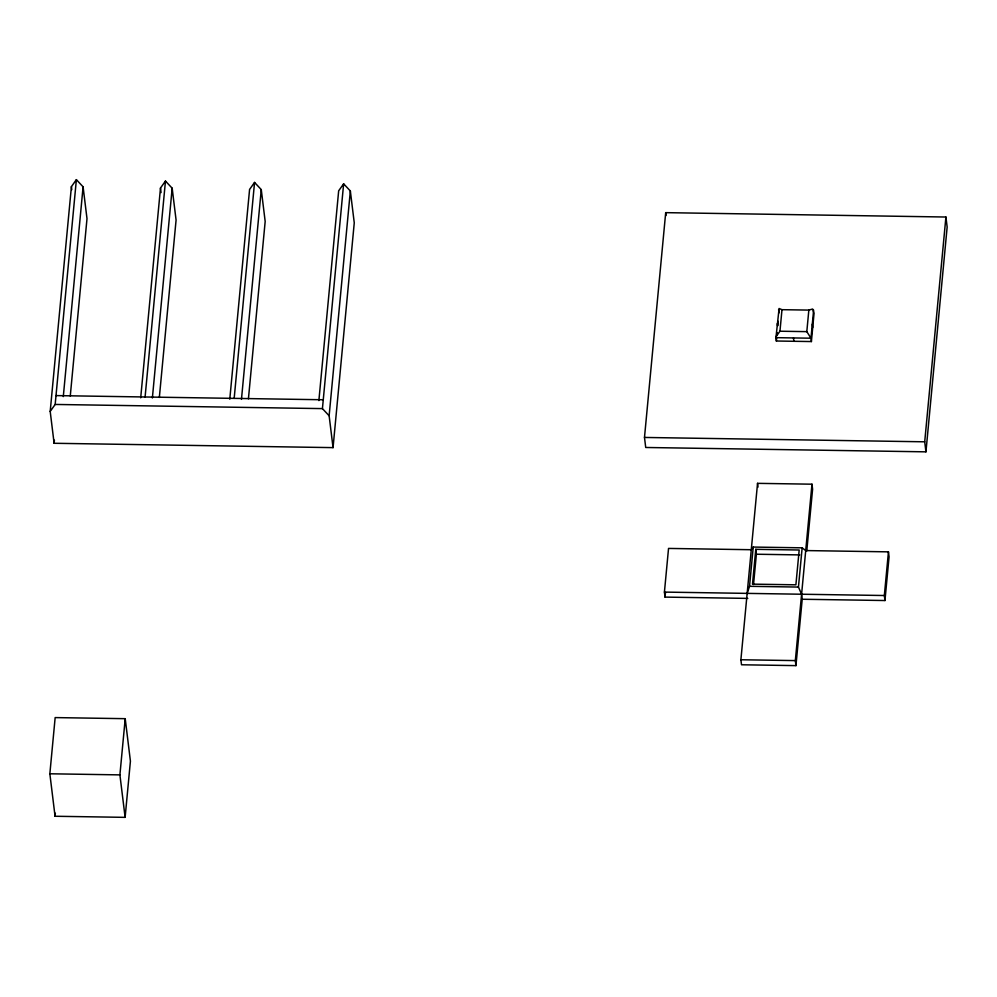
<?xml version="1.0" encoding="UTF-8"?>
<svg xmlns="http://www.w3.org/2000/svg" width="997" height="997" viewBox="0 0 997 997"><rect width="100%" height="100%" fill="white"/><g stroke="black" fill="none" stroke-linecap="round" stroke-linejoin="round"><path stroke-width="1.5" d="M318.878 400.582L338.668 190.813L343.641 183.822L350.346 190.988L354.259 222.842L333.048 447.628L54.112 443.279L50.199 411.425L71.41 186.638L76.383 179.647L83.087 186.825L87.001 218.679L70.264 396.058M50.199 411.425L55.171 404.446L76.383 179.647M54.112 443.279L54.399 440.175M63.297 396.594L83.087 186.825M49.85 773.784L55.159 717.591L125.211 718.675L130.42 761.147L125.124 817.353L55.059 816.256L49.85 773.784L119.902 774.881L125.124 817.353M55.059 816.256L55.346 813.216M140.702 397.803L160.492 188.034L165.465 181.043L172.169 188.209L176.083 220.063L159.346 397.442M145.088 396.98L165.465 181.043M152.379 397.977L172.169 188.209M119.902 774.881L125.211 718.675M229.784 399.186L249.586 189.418L254.559 182.426L261.264 189.604L265.177 221.459L248.427 398.837M234.17 398.376L254.559 182.426M241.461 399.373L261.264 189.604M333.048 447.628L329.135 415.774L322.43 408.608L343.641 183.822M329.135 415.774L350.346 190.988M644.486 437.446L665.697 212.648L945.916 217.022L947.15 227.054L925.939 451.84L645.72 447.479L644.486 437.446L924.705 441.808L925.939 451.84M747.775 598.399L665.036 597.103L664.426 592.093L668.538 548.425L751.289 549.721L753.234 547.066L802.149 547.827L805.713 550.568L888.452 551.852L889.075 556.874L884.95 600.53L802.211 599.247L801.6 594.224L798.447 587.071L802.149 547.827M665.036 597.103L665.46 592.592M802.211 599.247L795.942 665.622L741.519 664.775L740.896 659.752L757.546 483.346L811.982 484.193L812.592 489.203L806.772 550.955M747.164 593.377L749.532 586.311L753.234 547.066M755.776 549.322L752.498 584.142L795.893 584.815L799.183 550.008L755.776 549.322L756.387 554.232L753.52 584.504M775.953 337.659L779.081 308.497L781.984 309.681L808.841 310.092L812.63 309.02L814.038 313.457L811.396 341.56L776.364 341.011L775.953 337.659L810.985 338.207L811.396 341.56M776.364 341.011L776.626 338.195M776.887 335.391L777.162 332.574M777.822 325.558L778.221 321.346M776.052 336.65L779.953 331.216L781.984 309.681M813.627 310.117L810.985 338.207L806.81 331.64L808.841 310.092M795.942 665.622L795.332 660.6L811.982 484.193M884.95 600.53L884.339 595.521L888.452 551.852M924.705 441.808L945.916 217.022M779.953 331.216L806.81 331.64M56.006 395.597L323.265 399.76M55.171 404.446L322.43 408.608M756.387 554.232L799.781 554.905M749.532 586.311L798.447 587.071M664.426 592.093L884.339 595.521M740.896 659.752L795.332 660.6M812.306 324.162L812.717 327.502M793.462 337.933L793.874 341.286M778.607 309.569L779.018 312.908M777.274 323.614L777.548 325.845M757.546 483.346L758.007 487.109M665.697 212.648L666.046 215.514M160.492 188.034L161.053 192.583M71.41 186.638L71.784 189.667"/></g></svg>
